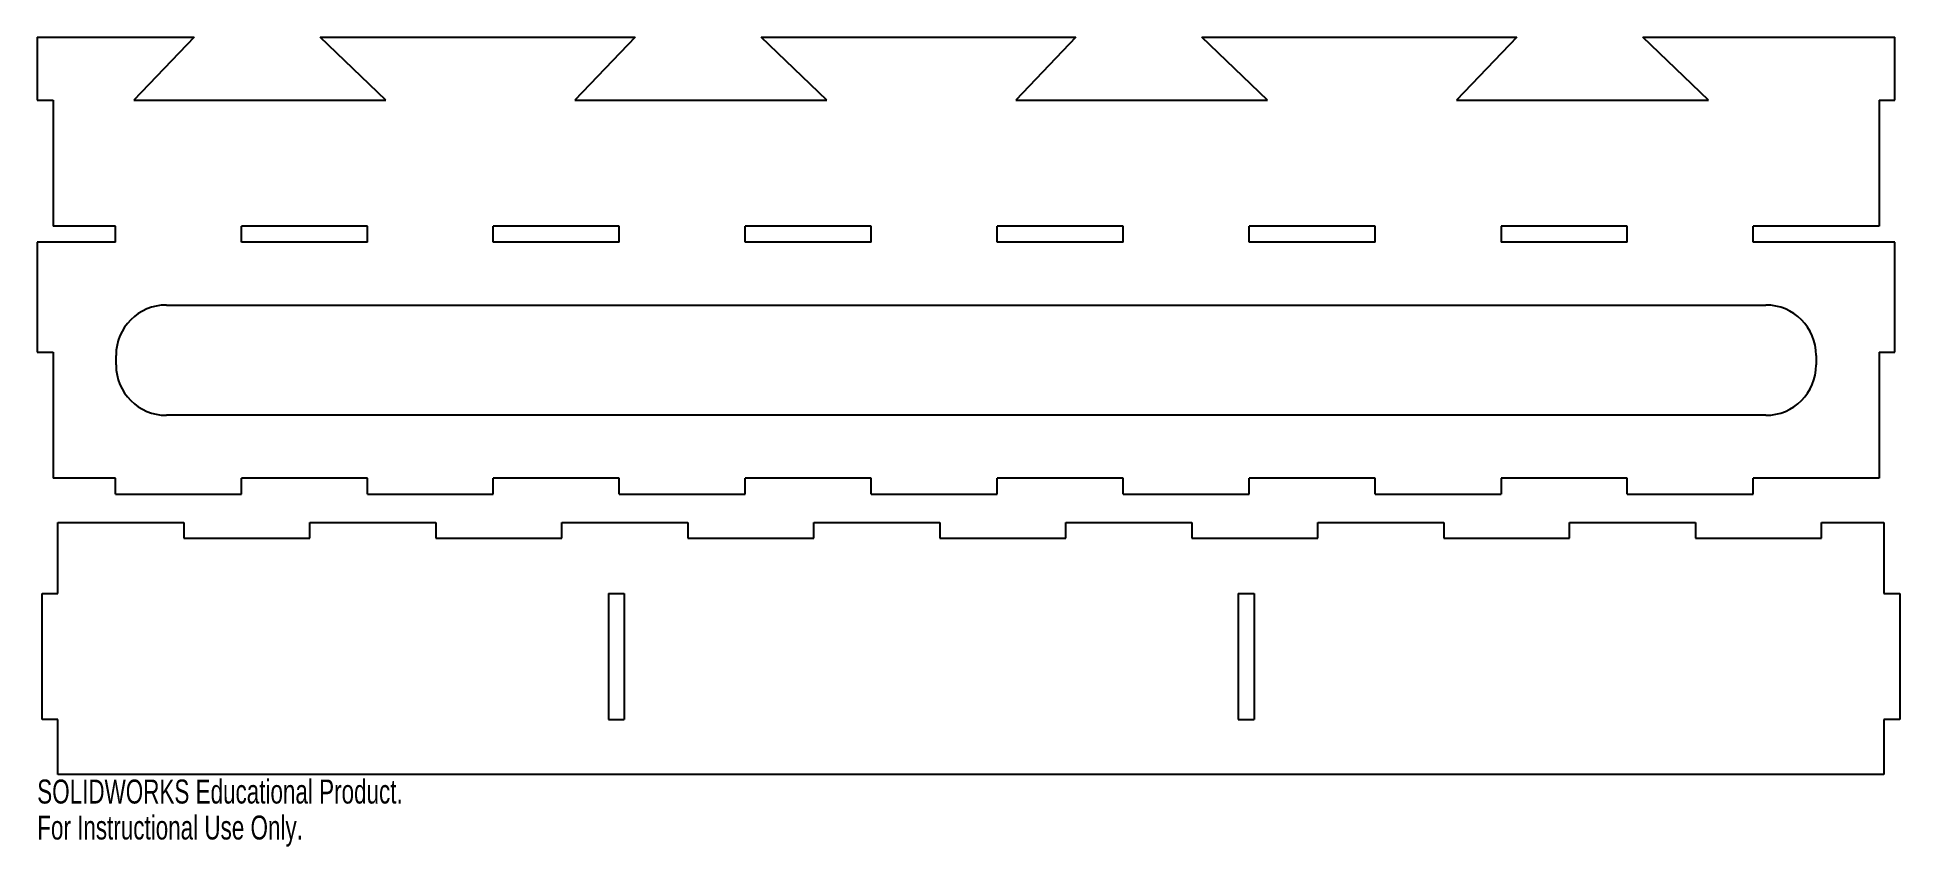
# Model space of a CAD drawing. Header units: millimetres. Extents: x 1838 to 2214, y -172 to -8.
import ezdxf

# ---------------------------------------------------------------- set-up
doc = ezdxf.new("R2010")
doc.units = ezdxf.units.MM
doc.styles.add('SLDTEXTSTYLE0', font='TXT', dxfattribs={"width": 0.7})

msp = doc.modelspace()

# ---------------------------------------------------------------- linework, layer by layer
at = {"color": 7, "linetype": 'Continuous', "lineweight": 25}
for p, q in [((1838.16, -8.41), (1869.78, -8.41)), ((1838.16, -8.41), (1838.16, -21.11)), ((1869.78, -8.41), (1857.62, -21.1)), ((1895.18, -8.41), (1958.68, -8.41)), ((1908.42, -21.1), (1895.18, -8.41)), ((1958.68, -8.41), (1946.52, -21.1)), ((1984.08, -8.41), (2047.58, -8.41)), ((1997.32, -21.1), (1984.08, -8.41)), ((2047.58, -8.41), (2035.42, -21.1)), ((2072.98, -8.41), (2136.48, -8.41)), ((2086.22, -21.1), (2072.98, -8.41)), ((2136.48, -8.41), (2124.32, -21.1)), ((2161.88, -8.41), (2212.68, -8.41)), ((2175.12, -21.1), (2161.88, -8.41)), ((2212.68, -21.11), (2212.68, -8.41)), ((1838.16, -21.11), (1841.34, -21.11)), ((1841.34, -21.11), (1841.34, -46.51)), ((1857.62, -21.1), (1908.42, -21.1)), ((1946.52, -21.1), (1997.32, -21.1)), ((2035.42, -21.1), (2086.22, -21.1)), ((2124.32, -21.1), (2175.12, -21.1)), ((2209.51, -21.11), (2209.51, -46.51)), ((2209.51, -21.11), (2212.68, -21.11)), ((1853.91, -46.51), (1841.34, -46.51)), ((1853.91, -49.68), (1853.91, -46.51)), ((1904.71, -46.51), (1879.31, -46.51)), ((1879.31, -49.68), (1879.31, -46.51)), ((1904.71, -49.68), (1904.71, -46.51)), ((1955.51, -46.51), (1930.11, -46.51)), ((1930.11, -49.68), (1930.11, -46.51)), ((1955.51, -49.68), (1955.51, -46.51)), ((2006.31, -46.51), (1980.91, -46.51)), ((1980.91, -49.68), (1980.91, -46.51)), ((2006.31, -49.68), (2006.31, -46.51)), ((2057.11, -46.51), (2031.71, -46.51)), ((2031.71, -49.68), (2031.71, -46.51)), ((2057.11, -49.68), (2057.11, -46.51)), ((2107.91, -46.51), (2082.51, -46.51)), ((2082.51, -49.68), (2082.51, -46.51)), ((2107.91, -49.68), (2107.91, -46.51)), ((2158.71, -46.51), (2133.31, -46.51)), ((2133.31, -46.51), (2133.31, -49.68)), ((2158.71, -49.68), (2158.71, -46.51)), ((2184.11, -49.68), (2184.11, -46.51)), ((2209.51, -46.51), (2184.11, -46.51)), ((1853.91, -49.68), (1838.16, -49.68)), ((1838.16, -49.68), (1838.16, -71.91)), ((1904.71, -49.68), (1879.31, -49.68)), ((1955.51, -49.68), (1930.11, -49.68)), ((2006.31, -49.68), (1980.91, -49.68)), ((2057.11, -49.68), (2031.71, -49.68)), ((2107.91, -49.68), (2082.51, -49.68)), ((2158.71, -49.68), (2133.31, -49.68)), ((2212.68, -49.68), (2184.11, -49.68)), ((2212.68, -71.91), (2212.68, -49.68)), ((1864.2, -62.38), (2186.65, -62.38)), ((1838.16, -71.91), (1841.34, -71.91)), ((1841.34, -71.91), (1841.34, -97.31)), ((1854.04, -74.45), (1854.04, -72.54)), ((2196.81, -72.54), (2196.81, -74.45)), ((2209.51, -71.91), (2209.51, -97.31)), ((2209.51, -71.91), (2212.68, -71.91)), ((2186.65, -84.61), (1864.2, -84.61)), ((1853.91, -97.31), (1841.34, -97.31)), ((1853.91, -100.48), (1853.91, -97.31)), ((1879.31, -100.48), (1879.31, -97.31)), ((1904.71, -97.31), (1879.31, -97.31)), ((1904.71, -100.48), (1904.71, -97.31)), ((1930.11, -100.48), (1930.11, -97.31)), ((1955.51, -97.31), (1930.11, -97.31)), ((1955.51, -100.48), (1955.51, -97.31)), ((1980.91, -100.48), (1980.91, -97.31)), ((2006.31, -97.31), (1980.91, -97.31)), ((2006.31, -100.48), (2006.31, -97.31)), ((2031.71, -100.48), (2031.71, -97.31)), ((2057.11, -97.31), (2031.71, -97.31)), ((2057.11, -100.48), (2057.11, -97.31)), ((2082.51, -100.48), (2082.51, -97.31)), ((2107.91, -97.31), (2082.51, -97.31)), ((2107.91, -100.48), (2107.91, -97.31)), ((2133.31, -97.31), (2133.31, -100.48)), ((2158.71, -97.31), (2133.31, -97.31)), ((2158.71, -100.48), (2158.71, -97.31)), ((2184.11, -100.48), (2184.11, -97.31)), ((2209.51, -97.31), (2184.11, -97.31)), ((1853.91, -100.48), (1879.31, -100.48)), ((1904.71, -100.48), (1930.11, -100.48)), ((1955.51, -100.48), (1980.91, -100.48)), ((2006.31, -100.48), (2031.71, -100.48)), ((2057.11, -100.48), (2082.51, -100.48)), ((2107.91, -100.48), (2133.31, -100.48)), ((2158.71, -100.48), (2184.11, -100.48)), ((1842.31, -106.21), (1867.71, -106.21)), ((1842.31, -120.5), (1842.31, -106.21)), ((1867.71, -106.21), (1867.71, -109.39)), ((1893.11, -106.21), (1918.51, -106.21)), ((1893.11, -109.39), (1893.11, -106.21)), ((1918.51, -106.21), (1918.51, -109.39)), ((1943.91, -106.21), (1969.31, -106.21)), ((1943.91, -109.39), (1943.91, -106.21)), ((1969.31, -106.21), (1969.31, -109.39)), ((1994.71, -106.21), (2020.11, -106.21)), ((1994.71, -109.39), (1994.71, -106.21)), ((2020.11, -106.21), (2020.11, -109.39)), ((2045.51, -106.21), (2070.91, -106.21)), ((2045.51, -109.39), (2045.51, -106.21)), ((2070.91, -106.21), (2070.91, -109.39)), ((2096.31, -106.21), (2121.71, -106.21)), ((2096.31, -109.39), (2096.31, -106.21)), ((2121.71, -106.21), (2121.71, -109.39)), ((2147.11, -106.21), (2172.51, -106.21)), ((2147.11, -109.39), (2147.11, -106.21)), ((2172.51, -106.21), (2172.51, -109.39)), ((2197.91, -106.21), (2210.48, -106.21)), ((2197.91, -109.39), (2197.91, -106.21)), ((2210.48, -106.21), (2210.48, -120.5)), ((1867.71, -109.39), (1893.11, -109.39)), ((1918.51, -109.39), (1943.91, -109.39)), ((1969.31, -109.39), (1994.71, -109.39)), ((2020.11, -109.39), (2045.51, -109.39)), ((2070.91, -109.39), (2096.31, -109.39)), ((2121.71, -109.39), (2147.11, -109.39)), ((2172.51, -109.39), (2197.91, -109.39)), ((1839.14, -120.5), (1842.31, -120.5)), ((1839.14, -145.9), (1839.14, -120.5)), ((1953.31, -120.5), (1953.31, -145.9)), ((1953.31, -120.5), (1956.48, -120.5)), ((1956.48, -120.5), (1956.48, -145.9)), ((2080.31, -120.5), (2080.31, -145.9)), ((2080.31, -120.5), (2083.48, -120.5)), ((2083.48, -120.5), (2083.48, -145.9)), ((2210.48, -120.5), (2213.66, -120.5)), ((2213.66, -120.5), (2213.66, -145.9)), ((1842.31, -145.9), (1839.14, -145.9)), ((1842.31, -157.01), (1842.31, -145.9)), ((1953.31, -145.9), (1956.48, -145.9)), ((2080.31, -145.9), (2083.48, -145.9)), ((2210.48, -145.9), (2210.48, -157.01)), ((2213.66, -145.9), (2210.48, -145.9)), ((2210.48, -157.01), (1842.31, -157.01))]:
    msp.add_line(p, q, dxfattribs=at)
for centre, start, end in [((1864.2, -72.54), 90, 180), ((2186.65, -72.54), 0, 90), ((1864.2, -74.45), 180, 270), ((2186.65, -74.45), 270, 0)]:
    msp.add_arc(centre, 10.16, start, end, dxfattribs=at)

# ---------------------------------------------------------------- texts
at = {"color": 7, "linetype": 'Continuous', "char_height": 4.8336, "attachment_point": 1, "style": 'SLDTEXTSTYLE0'}
for s, insert in [('SOLIDWORKS Educational Product.', (1838.16, -158.03)), ('For Instructional Use Only.', (1838.16, -165.28))]:
    msp.add_mtext(s, dxfattribs=dict(at, insert=insert))

doc.saveas('drawing.dxf')
